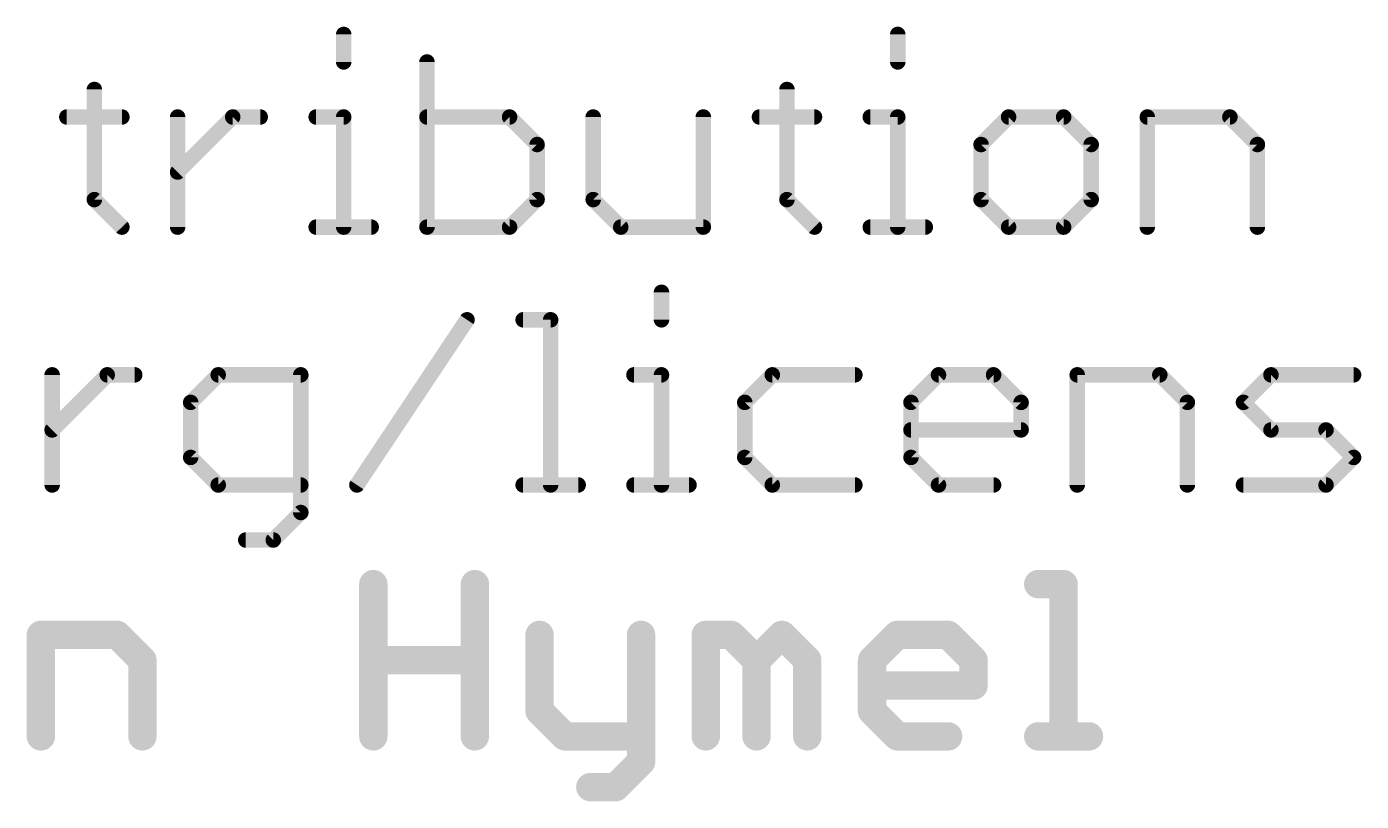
# Model space of a CAD drawing. Extents: x -39 to 68, y -22 to 43.
# Drawn here: x 19.25 to 32.39, y -22.09 to -14.46 of the extents above; entities that cross this region are included whole.
import ezdxf

# ---------------------------------------------------------------- set-up
doc = ezdxf.new("R2010")
doc.units = 0
doc.layers.add('51', color=53, linetype='CONTINUOUS')

msp = doc.modelspace()

# ---------------------------------------------------------------- linework, layer by layer
at = {"layer": '51'}
for points, const_width in [([(22.3707, -14.5356), (22.3707, -14.8068)], 0.1524), ([(27.8279, -14.5356), (27.8279, -14.8068)], 0.1524), ([(23.191, -14.8068), (23.191, -16.4338)], 0.1524), ([(19.915, -15.078), (19.915, -16.1626)], 0.1524), ([(26.7365, -15.078), (26.7365, -16.1626)], 0.1524), ([(19.6438, -15.3491), (20.1862, -15.3491)], 0.1524), ([(20.7353, -16.4338), (20.7353, -15.3491)], 0.1524), ([(20.7353, -15.8915), (21.2776, -15.3491)], 0.1524), ([(21.2776, -15.3491), (21.5488, -15.3491)], 0.1524), ([(22.0996, -15.3491), (22.3707, -15.3491)], 0.1524), ([(22.3707, -15.3491), (22.3707, -16.4338)], 0.1524), ([(24.0045, -15.3491), (23.191, -15.3491)], 0.1524), ([(24.2757, -15.6203), (24.0045, -15.3491)], 0.1524), ([(24.8282, -15.3491), (24.8282, -16.1626)], 0.1524), ([(25.9128, -16.4338), (25.9128, -15.3491)], 0.1524), ([(26.4653, -15.3491), (27.0076, -15.3491)], 0.1524), ([(27.5567, -15.3491), (27.8279, -15.3491)], 0.1524), ([(27.8279, -15.3491), (27.8279, -16.4338)], 0.1524), ([(28.9193, -15.3491), (28.6482, -15.6203)], 0.1524), ([(29.4617, -15.3491), (28.9193, -15.3491)], 0.1524), ([(29.7328, -15.6203), (29.4617, -15.3491)], 0.1524), ([(30.2853, -16.4338), (30.2853, -15.3491)], 0.1524), ([(30.2853, -15.3491), (31.0988, -15.3491)], 0.1524), ([(31.0988, -15.3491), (31.37, -15.6203)], 0.1524), ([(24.2757, -16.1626), (24.2757, -15.6203)], 0.1524), ([(28.6482, -15.6203), (28.6482, -16.1626)], 0.1524), ([(29.7328, -16.1626), (29.7328, -15.6203)], 0.1524), ([(31.37, -15.6203), (31.37, -16.4338)], 0.1524), ([(19.915, -16.1626), (20.1862, -16.4338)], 0.1524), ([(24.0045, -16.4338), (24.2757, -16.1626)], 0.1524), ([(24.8282, -16.1626), (25.0993, -16.4338)], 0.1524), ([(26.7365, -16.1626), (27.0076, -16.4338)], 0.1524), ([(28.6482, -16.1626), (28.9193, -16.4338)], 0.1524), ([(29.4617, -16.4338), (29.7328, -16.1626)], 0.1524), ([(22.0996, -16.4338), (22.6419, -16.4338)], 0.1524), ([(23.191, -16.4338), (24.0045, -16.4338)], 0.1524), ([(25.0993, -16.4338), (25.9128, -16.4338)], 0.1524), ([(27.5567, -16.4338), (28.0991, -16.4338)], 0.1524), ([(28.9193, -16.4338), (29.4617, -16.4338)], 0.1524), ([(25.5006, -17.0756), (25.5006, -17.3468)], 0.1524), ([(22.5008, -18.9738), (23.5855, -17.3468)], 0.1524), ([(24.138, -17.3468), (24.4091, -17.3468)], 0.1524), ([(24.4091, -17.3468), (24.4091, -18.9738)], 0.1524), ([(19.4994, -18.9738), (19.4994, -17.8891)], 0.1524), ([(19.4994, -18.4315), (20.0417, -17.8891)], 0.1524), ([(20.0417, -17.8891), (20.3129, -17.8891)], 0.1524), ([(21.1348, -17.8891), (20.8637, -18.1603)], 0.1524), ([(21.9483, -17.8891), (21.1348, -17.8891)], 0.1524), ([(21.9483, -19.245), (21.9483, -17.8891)], 0.1524), ([(25.2294, -17.8891), (25.5006, -17.8891)], 0.1524), ([(25.5006, -17.8891), (25.5006, -18.9738)], 0.1524), ([(26.592, -17.8891), (26.3209, -18.1603)], 0.1524), ([(27.4055, -17.8891), (26.592, -17.8891)], 0.1524), ([(27.958, -18.1603), (28.2292, -17.8891)], 0.1524), ([(28.2292, -17.8891), (28.7715, -17.8891)], 0.1524), ([(28.7715, -17.8891), (29.0427, -18.1603)], 0.1524), ([(29.5952, -18.9738), (29.5952, -17.8891)], 0.1524), ([(29.5952, -17.8891), (30.4087, -17.8891)], 0.1524), ([(30.4087, -17.8891), (30.6798, -18.1603)], 0.1524), ([(31.2323, -18.1603), (31.5035, -17.8891)], 0.1524), ([(31.5035, -17.8891), (32.317, -17.8891)], 0.1524), ([(20.8637, -18.1603), (20.8637, -18.7026)], 0.1524), ([(26.3209, -18.1603), (26.3209, -18.7026)], 0.1524), ([(27.958, -18.7026), (27.958, -18.1603)], 0.1524), ([(29.0427, -18.1603), (29.0427, -18.4315)], 0.1524), ([(30.6798, -18.1603), (30.6798, -18.9738)], 0.1524), ([(31.5035, -18.4315), (31.2323, -18.1603)], 0.1524), ([(29.0427, -18.4315), (27.958, -18.4315)], 0.1524), ([(32.0458, -18.4315), (31.5035, -18.4315)], 0.1524), ([(32.317, -18.7026), (32.0458, -18.4315)], 0.1524), ([(20.8637, -18.7026), (21.1348, -18.9738)], 0.1524), ([(26.3209, -18.7026), (26.592, -18.9738)], 0.1524), ([(28.2292, -18.9738), (27.958, -18.7026)], 0.1524), ([(32.0458, -18.9738), (32.317, -18.7026)], 0.1524), ([(21.1348, -18.9738), (21.9483, -18.9738)], 0.1524), ([(24.138, -18.9738), (24.6803, -18.9738)], 0.1524), ([(25.2294, -18.9738), (25.7717, -18.9738)], 0.1524), ([(26.592, -18.9738), (27.4055, -18.9738)], 0.1524), ([(28.7715, -18.9738), (28.2292, -18.9738)], 0.1524), ([(31.2323, -18.9738), (32.0458, -18.9738)], 0.1524), ([(21.6772, -19.5161), (21.9483, -19.245)], 0.1524), ([(21.406, -19.5161), (21.6772, -19.5161)], 0.1524), ([(22.6626, -21.4503), (22.6626, -19.9504)], 0.2794), ([(23.6626, -19.9504), (23.6626, -21.4503)], 0.2794), ([(29.2113, -19.9504), (29.4612, -19.9504)], 0.2794), ([(29.4612, -19.9504), (29.4612, -21.4503)], 0.2794), ([(19.3883, -21.4503), (19.3883, -20.4504)], 0.2794), ([(19.3883, -20.4504), (20.1383, -20.4504)], 0.2794), ([(20.1383, -20.4504), (20.3882, -20.7004)], 0.2794), ([(24.2998, -20.4504), (24.2998, -21.2003)], 0.2794), ([(25.2997, -20.4504), (25.2997, -21.7003)], 0.2794), ([(25.9369, -21.4503), (25.9369, -20.4504)], 0.2794), ([(25.9369, -20.4504), (26.1869, -20.4504)], 0.2794), ([(26.1869, -20.4504), (26.4369, -20.7004)], 0.2794), ([(26.4369, -20.7004), (26.6869, -20.4504)], 0.2794), ([(26.6869, -20.4504), (26.9369, -20.7004)], 0.2794), ([(27.5741, -20.7004), (27.8241, -20.4504)], 0.2794), ([(27.8241, -20.4504), (28.324, -20.4504)], 0.2794), ([(28.324, -20.4504), (28.574, -20.7004)], 0.2794), ([(20.3882, -20.7004), (20.3882, -21.4503)], 0.2794), ([(22.6626, -20.7004), (23.6626, -20.7004)], 0.2794), ([(26.4369, -20.7004), (26.4369, -21.4503)], 0.2794), ([(26.9369, -20.7004), (26.9369, -21.4503)], 0.2794), ([(27.5741, -21.2003), (27.5741, -20.7004)], 0.2794), ([(28.574, -20.7004), (28.574, -20.9503)], 0.2794), ([(28.574, -20.9503), (27.5741, -20.9503)], 0.2794), ([(24.2998, -21.2003), (24.5498, -21.4503)], 0.2794), ([(27.8241, -21.4503), (27.5741, -21.2003)], 0.2794), ([(24.5498, -21.4503), (25.2997, -21.4503)], 0.2794), ([(28.324, -21.4503), (27.8241, -21.4503)], 0.2794), ([(29.2113, -21.4503), (29.7112, -21.4503)], 0.2794), ([(25.2997, -21.7003), (25.0497, -21.9503)], 0.2794), ([(25.0497, -21.9503), (24.7998, -21.9503)], 0.2794)]:
    msp.add_lwpolyline(points, dxfattribs=dict(at, const_width=const_width))
for points, const_width in [([(22.4088, -14.5356, 1), (22.3326, -14.5356)], 0.0762), ([(27.866, -14.5356, 1), (27.7898, -14.5356)], 0.0762), ([(22.3326, -14.8068, 1), (22.4088, -14.8068)], 0.0762), ([(23.2291, -14.8068, 1), (23.1529, -14.8068)], 0.0762), ([(27.7898, -14.8068, 1), (27.866, -14.8068)], 0.0762), ([(19.9531, -15.078, 1), (19.8769, -15.078)], 0.0762), ([(26.7746, -15.078, 1), (26.6984, -15.078)], 0.0762), ([(19.6438, -15.311, 1), (19.6438, -15.3872)], 0.0762), ([(20.1862, -15.3872, 1), (20.1862, -15.311)], 0.0762), ([(20.7734, -15.3491, 1), (20.6972, -15.3491)], 0.0762), ([(21.2776, -15.311, 1), (21.2776, -15.3872)], 0.0762), ([(21.3045, -15.3761, 1), (21.2506, -15.3222)], 0.0762), ([(21.5488, -15.3872, 1), (21.5488, -15.311)], 0.0762), ([(22.0996, -15.311, 1), (22.0996, -15.3872)], 0.0762), ([(22.4088, -15.3491, 1), (22.3326, -15.3491)], 0.0762), ([(22.3707, -15.3872, 1), (22.3707, -15.311)], 0.0762), ([(23.191, -15.311, 1), (23.191, -15.3872)], 0.0762), ([(24.0314, -15.3222, 1), (23.9775, -15.3761)], 0.0762), ([(24.0045, -15.3872, 1), (24.0045, -15.311)], 0.0762), ([(24.8663, -15.3491, 1), (24.7901, -15.3491)], 0.0762), ([(25.9509, -15.3491, 1), (25.8747, -15.3491)], 0.0762), ([(26.4653, -15.311, 1), (26.4653, -15.3872)], 0.0762), ([(27.0076, -15.3872, 1), (27.0076, -15.311)], 0.0762), ([(27.5567, -15.311, 1), (27.5567, -15.3872)], 0.0762), ([(27.866, -15.3491, 1), (27.7898, -15.3491)], 0.0762), ([(27.8279, -15.3872, 1), (27.8279, -15.311)], 0.0762), ([(28.9193, -15.311, 1), (28.9193, -15.3872)], 0.0762), ([(28.9463, -15.3761, 1), (28.8924, -15.3222)], 0.0762), ([(29.4886, -15.3222, 1), (29.4347, -15.3761)], 0.0762), ([(29.4617, -15.3872, 1), (29.4617, -15.311)], 0.0762), ([(30.3234, -15.3491, 1), (30.2472, -15.3491)], 0.0762), ([(30.2853, -15.311, 1), (30.2853, -15.3872)], 0.0762), ([(31.1258, -15.3222, 1), (31.0719, -15.3761)], 0.0762), ([(31.0988, -15.3872, 1), (31.0988, -15.311)], 0.0762), ([(24.3138, -15.6203, 1), (24.2376, -15.6203)], 0.0762), ([(24.2487, -15.6472, 1), (24.3026, -15.5934)], 0.0762), ([(28.6863, -15.6203, 1), (28.6101, -15.6203)], 0.0762), ([(28.6212, -15.5934, 1), (28.6751, -15.6472)], 0.0762), ([(29.7709, -15.6203, 1), (29.6947, -15.6203)], 0.0762), ([(29.7059, -15.6472, 1), (29.7598, -15.5934)], 0.0762), ([(31.4081, -15.6203, 1), (31.3319, -15.6203)], 0.0762), ([(31.3431, -15.6472, 1), (31.3969, -15.5934)], 0.0762), ([(20.7083, -15.8645, 1), (20.7622, -15.9184)], 0.0762), ([(19.9419, -16.1357, 1), (19.888, -16.1896)], 0.0762), ([(19.8769, -16.1626, 1), (19.9531, -16.1626)], 0.0762), ([(24.2376, -16.1626, 1), (24.3138, -16.1626)], 0.0762), ([(24.3026, -16.1896, 1), (24.2487, -16.1357)], 0.0762), ([(24.8551, -16.1357, 1), (24.8012, -16.1896)], 0.0762), ([(24.7901, -16.1626, 1), (24.8663, -16.1626)], 0.0762), ([(26.7634, -16.1357, 1), (26.7095, -16.1896)], 0.0762), ([(26.6984, -16.1626, 1), (26.7746, -16.1626)], 0.0762), ([(28.6751, -16.1357, 1), (28.6212, -16.1896)], 0.0762), ([(28.6101, -16.1626, 1), (28.6863, -16.1626)], 0.0762), ([(29.6947, -16.1626, 1), (29.7709, -16.1626)], 0.0762), ([(29.7598, -16.1896, 1), (29.7059, -16.1357)], 0.0762), ([(20.1592, -16.4607, 1), (20.2131, -16.4069)], 0.0762), ([(20.6972, -16.4338, 1), (20.7734, -16.4338)], 0.0762), ([(22.0996, -16.3957, 1), (22.0996, -16.4719)], 0.0762), ([(22.3326, -16.4338, 1), (22.4088, -16.4338)], 0.0762), ([(22.6419, -16.4719, 1), (22.6419, -16.3957)], 0.0762), ([(23.191, -16.3957, 1), (23.191, -16.4719)], 0.0762), ([(23.1529, -16.4338, 1), (23.2291, -16.4338)], 0.0762), ([(23.9776, -16.4069, 1), (24.0314, -16.4607)], 0.0762), ([(24.0045, -16.4719, 1), (24.0045, -16.3957)], 0.0762), ([(25.0993, -16.3957, 1), (25.0993, -16.4719)], 0.0762), ([(25.0724, -16.4607, 1), (25.1263, -16.4069)], 0.0762), ([(25.8747, -16.4338, 1), (25.9509, -16.4338)], 0.0762), ([(25.9128, -16.4719, 1), (25.9128, -16.3957)], 0.0762), ([(26.9807, -16.4607, 1), (27.0346, -16.4069)], 0.0762), ([(27.5567, -16.3957, 1), (27.5567, -16.4719)], 0.0762), ([(27.7898, -16.4338, 1), (27.866, -16.4338)], 0.0762), ([(28.0991, -16.4719, 1), (28.0991, -16.3957)], 0.0762), ([(28.9193, -16.3957, 1), (28.9193, -16.4719)], 0.0762), ([(28.8924, -16.4607, 1), (28.9463, -16.4069)], 0.0762), ([(29.4347, -16.4069, 1), (29.4886, -16.4607)], 0.0762), ([(29.4617, -16.4719, 1), (29.4617, -16.3957)], 0.0762), ([(30.2472, -16.4338, 1), (30.3234, -16.4338)], 0.0762), ([(31.3319, -16.4338, 1), (31.4081, -16.4338)], 0.0762), ([(25.5387, -17.0756, 1), (25.4625, -17.0756)], 0.0762), ([(23.6172, -17.3679, 1), (23.5538, -17.3257)], 0.0762), ([(24.138, -17.3087, 1), (24.138, -17.3849)], 0.0762), ([(24.4472, -17.3468, 1), (24.371, -17.3468)], 0.0762), ([(24.4091, -17.3849, 1), (24.4091, -17.3087)], 0.0762), ([(25.4625, -17.3468, 1), (25.5387, -17.3468)], 0.0762), ([(19.5375, -17.8891, 1), (19.4613, -17.8891)], 0.0762), ([(20.0417, -17.851, 1), (20.0417, -17.9272)], 0.0762), ([(20.0686, -17.9161, 1), (20.0148, -17.8622)], 0.0762), ([(20.3129, -17.9272, 1), (20.3129, -17.851)], 0.0762), ([(21.1348, -17.851, 1), (21.1348, -17.9272)], 0.0762), ([(21.1618, -17.9161, 1), (21.1079, -17.8622)], 0.0762), ([(21.9864, -17.8891, 1), (21.9102, -17.8891)], 0.0762), ([(21.9483, -17.9272, 1), (21.9483, -17.851)], 0.0762), ([(25.2294, -17.851, 1), (25.2294, -17.9272)], 0.0762), ([(25.5387, -17.8891, 1), (25.4625, -17.8891)], 0.0762), ([(25.5006, -17.9272, 1), (25.5006, -17.851)], 0.0762), ([(26.592, -17.851, 1), (26.592, -17.9272)], 0.0762), ([(26.619, -17.9161, 1), (26.5651, -17.8622)], 0.0762), ([(27.4055, -17.9272, 1), (27.4055, -17.851)], 0.0762), ([(28.2292, -17.851, 1), (28.2292, -17.9272)], 0.0762), ([(28.2561, -17.9161, 1), (28.2022, -17.8622)], 0.0762), ([(28.7984, -17.8622, 1), (28.7446, -17.9161)], 0.0762), ([(28.7715, -17.9272, 1), (28.7715, -17.851)], 0.0762), ([(29.6333, -17.8891, 1), (29.5571, -17.8891)], 0.0762), ([(29.5952, -17.851, 1), (29.5952, -17.9272)], 0.0762), ([(30.4356, -17.8622, 1), (30.3817, -17.9161)], 0.0762), ([(30.4087, -17.9272, 1), (30.4087, -17.851)], 0.0762), ([(31.5035, -17.851, 1), (31.5035, -17.9272)], 0.0762), ([(31.5304, -17.9161, 1), (31.4765, -17.8622)], 0.0762), ([(32.317, -17.9272, 1), (32.317, -17.851)], 0.0762), ([(20.9018, -18.1603, 1), (20.8256, -18.1603)], 0.0762), ([(20.8367, -18.1334, 1), (20.8906, -18.1872)], 0.0762), ([(26.359, -18.1603, 1), (26.2828, -18.1603)], 0.0762), ([(26.2939, -18.1334, 1), (26.3478, -18.1872)], 0.0762), ([(27.9961, -18.1603, 1), (27.9199, -18.1603)], 0.0762), ([(27.9311, -18.1334, 1), (27.985, -18.1872)], 0.0762), ([(29.0808, -18.1603, 1), (29.0046, -18.1603)], 0.0762), ([(29.0157, -18.1872, 1), (29.0696, -18.1334)], 0.0762), ([(30.7179, -18.1603, 1), (30.6417, -18.1603)], 0.0762), ([(30.6529, -18.1872, 1), (30.7068, -18.1334)], 0.0762), ([(31.2593, -18.1334, 1), (31.2054, -18.1872)], 0.0762), ([(31.2054, -18.1334, 1), (31.2593, -18.1872)], 0.0762), ([(19.4724, -18.4045, 1), (19.5263, -18.4584)], 0.0762), ([(27.958, -18.3934, 1), (27.958, -18.4696)], 0.0762), ([(29.0046, -18.4315, 1), (29.0808, -18.4315)], 0.0762), ([(29.0427, -18.4696, 1), (29.0427, -18.3934)], 0.0762), ([(31.5035, -18.3934, 1), (31.5035, -18.4696)], 0.0762), ([(31.4765, -18.4584, 1), (31.5304, -18.4045)], 0.0762), ([(32.0728, -18.4045, 1), (32.0189, -18.4584)], 0.0762), ([(32.0458, -18.4696, 1), (32.0458, -18.3934)], 0.0762), ([(20.8906, -18.6757, 1), (20.8367, -18.7296)], 0.0762), ([(20.8256, -18.7026, 1), (20.9018, -18.7026)], 0.0762), ([(26.3478, -18.6757, 1), (26.2939, -18.7296)], 0.0762), ([(26.2828, -18.7026, 1), (26.359, -18.7026)], 0.0762), ([(27.985, -18.6757, 1), (27.9311, -18.7296)], 0.0762), ([(27.9199, -18.7026, 1), (27.9961, -18.7026)], 0.0762), ([(32.3439, -18.7296, 1), (32.29, -18.6757)], 0.0762), ([(32.29, -18.7296, 1), (32.3439, -18.6757)], 0.0762), ([(21.1348, -18.9357, 1), (21.1348, -19.0119)], 0.0762), ([(21.1079, -19.0007, 1), (21.1618, -18.9469)], 0.0762), ([(21.9483, -19.0119, 1), (21.9483, -18.9357)], 0.0762), ([(22.4691, -18.9527, 1), (22.5325, -18.9949)], 0.0762), ([(24.138, -18.9357, 1), (24.138, -19.0119)], 0.0762), ([(24.6803, -19.0119, 1), (24.6803, -18.9357)], 0.0762), ([(25.2294, -18.9357, 1), (25.2294, -19.0119)], 0.0762), ([(25.7717, -19.0119, 1), (25.7717, -18.9357)], 0.0762), ([(26.592, -18.9357, 1), (26.592, -19.0119)], 0.0762), ([(26.5651, -19.0007, 1), (26.619, -18.9469)], 0.0762), ([(27.4055, -19.0119, 1), (27.4055, -18.9357)], 0.0762), ([(28.2292, -18.9357, 1), (28.2292, -19.0119)], 0.0762), ([(28.2022, -19.0007, 1), (28.2561, -18.9469)], 0.0762), ([(28.7715, -19.0119, 1), (28.7715, -18.9357)], 0.0762), ([(31.2323, -18.9357, 1), (31.2323, -19.0119)], 0.0762), ([(32.0189, -18.9469, 1), (32.0728, -19.0007)], 0.0762), ([(32.0458, -19.0119, 1), (32.0458, -18.9357)], 0.0762), ([(19.4613, -18.9738, 1), (19.5375, -18.9738)], 0.0762), ([(24.371, -18.9738, 1), (24.4472, -18.9738)], 0.0762), ([(25.4625, -18.9738, 1), (25.5387, -18.9738)], 0.0762), ([(29.5571, -18.9738, 1), (29.6333, -18.9738)], 0.0762), ([(30.6417, -18.9738, 1), (30.7179, -18.9738)], 0.0762), ([(21.9753, -19.2719, 1), (21.9214, -19.218)], 0.0762), ([(21.9102, -19.245, 1), (21.9864, -19.245)], 0.0762), ([(21.406, -19.478, 1), (21.406, -19.5542)], 0.0762), ([(21.6502, -19.4892, 1), (21.7041, -19.5431)], 0.0762), ([(21.6772, -19.5542, 1), (21.6772, -19.478)], 0.0762), ([(22.7325, -19.9504, 1), (22.5928, -19.9504)], 0.1397), ([(23.7324, -19.9504, 1), (23.5927, -19.9504)], 0.1397), ([(29.2113, -19.8806, 1), (29.2113, -20.0203)], 0.1397), ([(29.5311, -19.9504, 1), (29.3914, -19.9504)], 0.1397), ([(29.4612, -20.0203, 1), (29.4612, -19.8806)], 0.1397), ([(19.3883, -20.3805, 1), (19.3883, -20.5202)], 0.1397), ([(19.4582, -20.4504, 1), (19.3185, -20.4504)], 0.1397), ([(20.1877, -20.401, 1), (20.0889, -20.4998)], 0.1397), ([(20.1383, -20.5202, 1), (20.1383, -20.3805)], 0.1397), ([(24.3696, -20.4504, 1), (24.2299, -20.4504)], 0.1397), ([(25.3696, -20.4504, 1), (25.2299, -20.4504)], 0.1397), ([(25.9369, -20.3805, 1), (25.9369, -20.5202)], 0.1397), ([(26.0068, -20.4504, 1), (25.8671, -20.4504)], 0.1397), ([(26.2363, -20.401, 1), (26.1375, -20.4998)], 0.1397), ([(26.1869, -20.5202, 1), (26.1869, -20.3805)], 0.1397), ([(26.7363, -20.401, 1), (26.6375, -20.4998)], 0.1397), ([(26.7363, -20.4998, 1), (26.6375, -20.401)], 0.1397), ([(27.8241, -20.3805, 1), (27.8241, -20.5202)], 0.1397), ([(27.8735, -20.4998, 1), (27.7747, -20.401)], 0.1397), ([(28.3734, -20.401, 1), (28.2747, -20.4998)], 0.1397), ([(28.324, -20.5202, 1), (28.324, -20.3805)], 0.1397), ([(20.4581, -20.7004, 1), (20.3184, -20.7004)], 0.1397), ([(20.3389, -20.7498, 1), (20.4376, -20.651)], 0.1397), ([(22.6626, -20.6305, 1), (22.6626, -20.7702)], 0.1397), ([(23.6626, -20.7702, 1), (23.6626, -20.6305)], 0.1397), ([(26.3875, -20.651, 1), (26.4863, -20.7498)], 0.1397), ([(26.5068, -20.7004, 1), (26.3671, -20.7004)], 0.1397), ([(26.3875, -20.7498, 1), (26.4863, -20.651)], 0.1397), ([(27.0067, -20.7004, 1), (26.867, -20.7004)], 0.1397), ([(26.8875, -20.7498, 1), (26.9863, -20.651)], 0.1397), ([(27.5247, -20.651, 1), (27.6235, -20.7498)], 0.1397), ([(27.644, -20.7004, 1), (27.5043, -20.7004)], 0.1397), ([(28.6439, -20.7004, 1), (28.5042, -20.7004)], 0.1397), ([(28.5246, -20.7498, 1), (28.6234, -20.651)], 0.1397), ([(27.5741, -20.8805, 1), (27.5741, -21.0202)], 0.1397), ([(28.5042, -20.9503, 1), (28.6439, -20.9503)], 0.1397), ([(28.574, -21.0202, 1), (28.574, -20.8805)], 0.1397), ([(24.3492, -21.1509, 1), (24.2504, -21.2497)], 0.1397), ([(24.2299, -21.2003, 1), (24.3696, -21.2003)], 0.1397), ([(27.6235, -21.1509, 1), (27.5247, -21.2497)], 0.1397), ([(27.5043, -21.2003, 1), (27.644, -21.2003)], 0.1397), ([(19.3185, -21.4503, 1), (19.4582, -21.4503)], 0.1397), ([(20.3184, -21.4503, 1), (20.4581, -21.4503)], 0.1397), ([(22.5928, -21.4503, 1), (22.7325, -21.4503)], 0.1397), ([(23.5927, -21.4503, 1), (23.7324, -21.4503)], 0.1397), ([(24.5498, -21.3805, 1), (24.5498, -21.5202)], 0.1397), ([(24.5004, -21.4997, 1), (24.5992, -21.4009)], 0.1397), ([(25.2997, -21.5202, 1), (25.2997, -21.3805)], 0.1397), ([(25.8671, -21.4503, 1), (26.0068, -21.4503)], 0.1397), ([(26.3671, -21.4503, 1), (26.5068, -21.4503)], 0.1397), ([(26.867, -21.4503, 1), (27.0067, -21.4503)], 0.1397), ([(27.8241, -21.3805, 1), (27.8241, -21.5202)], 0.1397), ([(27.7747, -21.4997, 1), (27.8735, -21.4009)], 0.1397), ([(28.324, -21.5202, 1), (28.324, -21.3805)], 0.1397), ([(29.2113, -21.3805, 1), (29.2113, -21.5202)], 0.1397), ([(29.3914, -21.4503, 1), (29.5311, -21.4503)], 0.1397), ([(29.7112, -21.5202, 1), (29.7112, -21.3805)], 0.1397), ([(25.2299, -21.7003, 1), (25.3696, -21.7003)], 0.1397), ([(25.3491, -21.7497, 1), (25.2503, -21.6509)], 0.1397), ([(24.7998, -21.8804, 1), (24.7998, -22.0201)], 0.1397), ([(25.0497, -22.0201, 1), (25.0497, -21.8804)], 0.1397), ([(25.0003, -21.9009, 1), (25.0991, -21.9997)], 0.1397)]:
    msp.add_lwpolyline(points, format="xyb", dxfattribs=dict(at, const_width=const_width))

doc.saveas('drawing.dxf')
